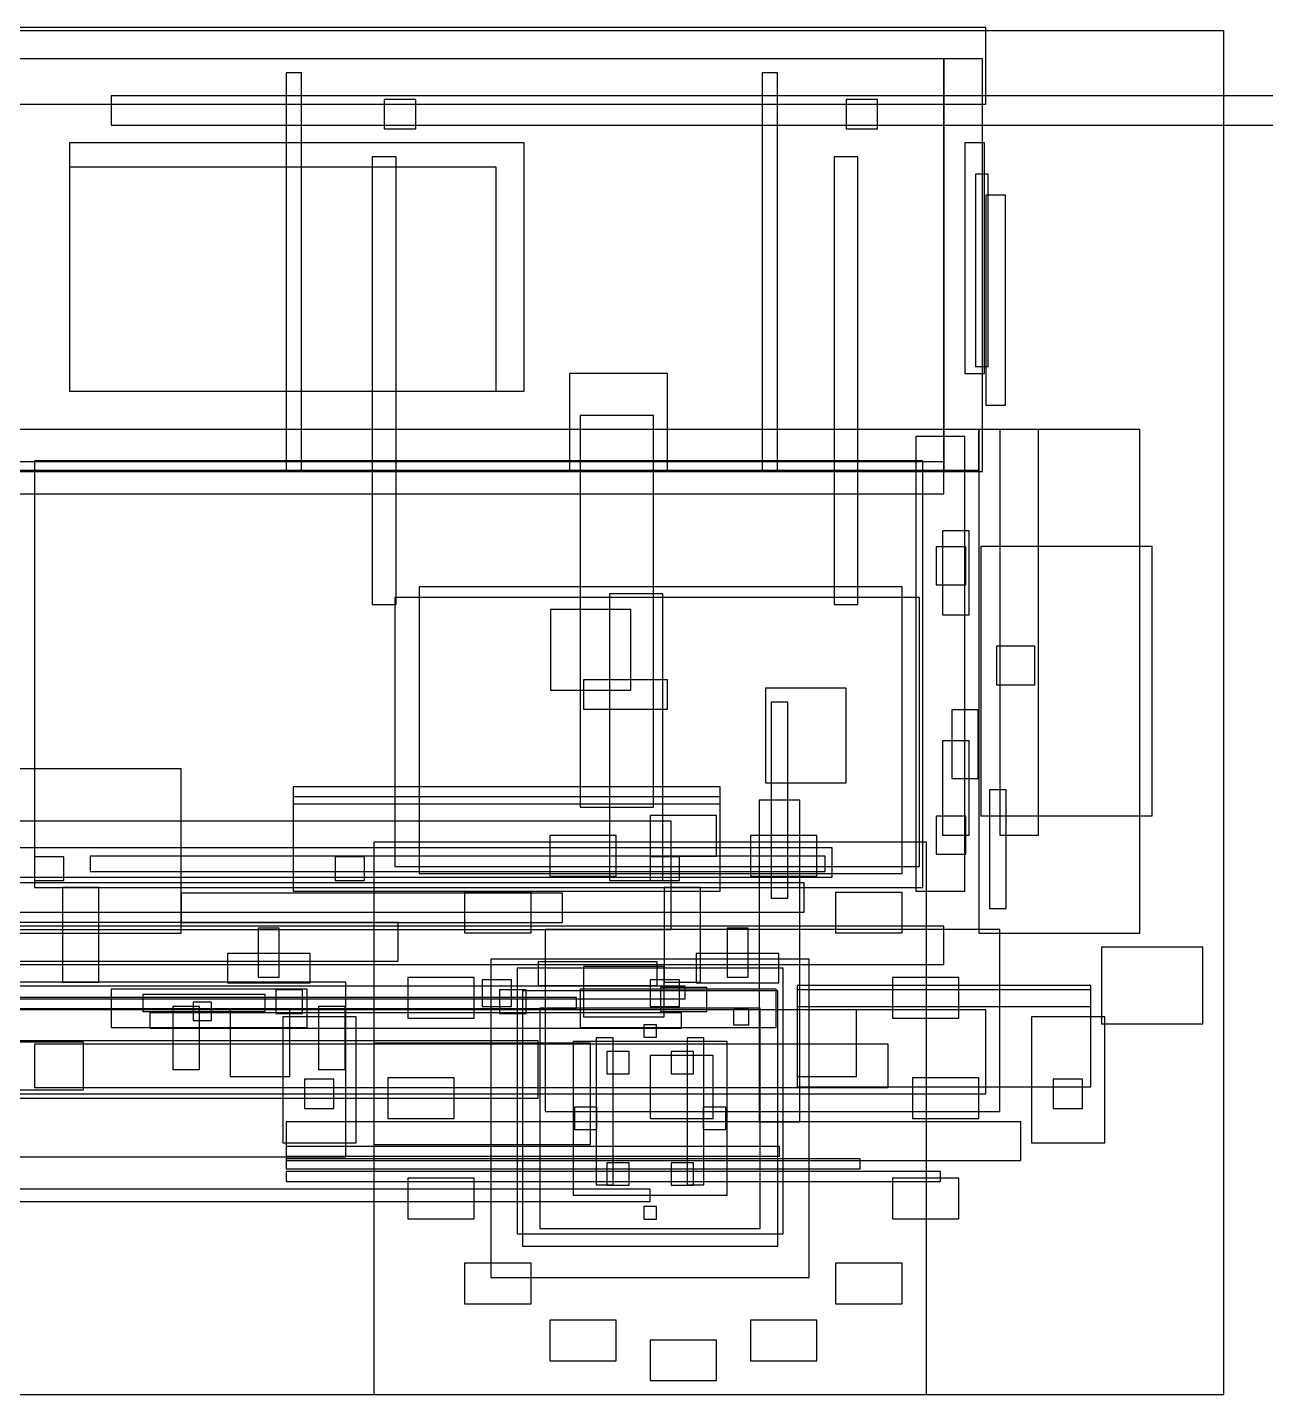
# Model space of a CAD drawing. Header units: millimetres. Extents: x 0 to 5970, y -974 to 4455.
# Drawn here: x 2130 to 3900, y 2500 to 4455 of the extents above; entities that cross this region are included whole.
import ezdxf

# ---------------------------------------------------------------- set-up
doc = ezdxf.new("R2010")
doc.units = ezdxf.units.MM

msp = doc.modelspace()

# ---------------------------------------------------------------- linework, layer by layer
at = {"layer": 'BODY'}
for p, q in [((3490, 3880), (1960, 3880)), ((3490, 3880), (1960, 3880)), ((3490, 3822), (3490, 3880)), ((3490, 3822), (3490, 3880)), ((3720, 3880), (3490, 3880)), ((3490, 3880), (3490, 3160)), ((3575, 3880), (3520, 3880)), ((3520, 3880), (3520, 3300)), ((3575, 3300), (3575, 3880)), ((3720, 3160), (3720, 3880)), ((3470, 3870), (3400, 3870)), ((3400, 3870), (3400, 3220)), ((3470, 3220), (3470, 3870)), ((3410, 3835), (2140, 3835)), ((2140, 3835), (2140, 3225)), ((3410, 3835), (2140, 3835)), ((2140, 3835), (2140, 3225)), ((3410, 3225), (3410, 3835)), ((3410, 3225), (3410, 3835)), ((1960, 3822), (3490, 3822)), ((1960, 3822), (3490, 3822)), ((3476, 3735), (3438, 3735)), ((3438, 3735), (3438, 3615)), ((3476, 3615), (3476, 3735)), ((3471, 3712), (3429, 3712)), ((3429, 3712), (3429, 3658)), ((3471, 3712), (3429, 3712)), ((3429, 3712), (3429, 3658)), ((3471, 3658), (3471, 3712)), ((3471, 3658), (3471, 3712)), ((3737.5, 3712.5), (3492.5, 3712.5)), ((3492.5, 3712.5), (3492.5, 3327.5)), ((3737.5, 3327.5), (3737.5, 3712.5)), ((3429, 3658), (3471, 3658)), ((3429, 3658), (3471, 3658)), ((3405, 3640), (2655, 3640)), ((2655, 3640), (2655, 3255)), ((3405, 3640), (2655, 3640)), ((2655, 3640), (2655, 3255)), ((3380, 3655), (2690, 3655)), ((2690, 3655), (2690, 3245)), ((3380, 3655), (2690, 3655)), ((2690, 3655), (2690, 3245)), ((3380, 3245), (3380, 3655)), ((3380, 3245), (3380, 3655)), ((3405, 3255), (3405, 3640)), ((3405, 3255), (3405, 3640)), ((2992.5, 3622.5), (2877.5, 3622.5)), ((2877.5, 3622.5), (2877.5, 3507.5)), ((2992.5, 3622.5), (2877.5, 3622.5)), ((2877.5, 3622.5), (2877.5, 3507.5)), ((2992.5, 3507.5), (2992.5, 3622.5)), ((2992.5, 3507.5), (2992.5, 3622.5)), ((3438, 3615), (3476, 3615)), ((3570, 3570), (3515, 3570)), ((3515, 3570), (3515, 3515)), ((3570, 3515), (3570, 3570)), ((3045, 3522), (2925, 3522)), ((2925, 3522), (2925, 3480)), ((3045, 3522), (2925, 3522)), ((2925, 3522), (2925, 3480)), ((3045, 3480), (3045, 3522)), ((3045, 3480), (3045, 3522)), ((2877.5, 3507.5), (2992.5, 3507.5)), ((2877.5, 3507.5), (2992.5, 3507.5)), ((3515, 3515), (3570, 3515)), ((2925, 3480), (3045, 3480)), ((2925, 3480), (3045, 3480)), ((3489, 3479), (3451, 3479)), ((3451, 3479), (3451, 3381)), ((3489, 3479), (3451, 3479)), ((3451, 3479), (3451, 3381)), ((3489, 3381), (3489, 3479)), ((3489, 3381), (3489, 3479)), ((3476, 3435), (3438, 3435)), ((3438, 3435), (3438, 3300)), ((3476, 3300), (3476, 3435)), ((2350, 3395), (1250, 3395)), ((2350, 3160), (2350, 3395)), ((3451, 3381), (3489, 3381)), ((3451, 3381), (3489, 3381)), ((3529, 3365), (3505, 3365)), ((3505, 3365), (3505, 3195)), ((3529, 3195), (3529, 3365)), ((3471, 3327), (3429, 3327)), ((3429, 3327), (3429, 3273)), ((3471, 3327), (3429, 3327)), ((3429, 3327), (3429, 3273)), ((3471, 3273), (3471, 3327)), ((3471, 3273), (3471, 3327)), ((3492.5, 3327.5), (3737.5, 3327.5)), ((3050, 3320), (1000, 3320)), ((3050, 3320), (1000, 3320)), ((3050, 3165), (3050, 3320)), ((3050, 3165), (3050, 3320)), ((3438, 3300), (3476, 3300)), ((3520, 3300), (3575, 3300)), ((3280, 3282), (2050, 3282)), ((3280, 3282), (2050, 3282)), ((3280, 3282), (2050, 3282)), ((3280, 3282), (2050, 3282)), ((3280, 3282), (2050, 3282)), ((2182, 3269), (2140, 3269)), ((2140, 3269), (2140, 3235)), ((2182, 3235), (2182, 3269)), ((2612, 3269), (2570, 3269)), ((2570, 3269), (2570, 3235)), ((2612, 3235), (2612, 3269)), ((3062, 3269), (3020, 3269)), ((3020, 3269), (3020, 3235)), ((3062, 3235), (3062, 3269)), ((3280, 3240), (3280, 3282)), ((3280, 3240), (3280, 3282)), ((3280, 3240), (3280, 3282)), ((3280, 3240), (3280, 3282)), ((3280, 3240), (3280, 3282)), ((3429, 3273), (3471, 3273)), ((3429, 3273), (3471, 3273)), ((2655, 3255), (3405, 3255)), ((2655, 3255), (3405, 3255)), ((2050, 3240), (3280, 3240)), ((2050, 3240), (3280, 3240)), ((2050, 3240), (3280, 3240)), ((2050, 3240), (3280, 3240)), ((2050, 3240), (3280, 3240)), ((3240, 3232), (2060, 3232)), ((2140, 3235), (2182, 3235)), ((2570, 3235), (2612, 3235)), ((2690, 3245), (3380, 3245)), ((2690, 3245), (3380, 3245)), ((3020, 3235), (3062, 3235)), ((3240, 3190), (3240, 3232)), ((2140, 3225), (3410, 3225)), ((2140, 3225), (3410, 3225)), ((3400, 3220), (3470, 3220)), ((2060, 3190), (3240, 3190)), ((3505, 3195), (3529, 3195)), ((3440, 3170), (890, 3170)), ((2660, 3175), (1540, 3175)), ((2660, 3175), (1540, 3175)), ((2660, 3120), (2660, 3175)), ((2660, 3120), (2660, 3175)), ((3440, 3115), (3440, 3170)), ((1000, 3165), (3050, 3165)), ((1000, 3165), (3050, 3165)), ((1250, 3160), (2350, 3160)), ((3490, 3160), (3720, 3160)), ((890, 3115), (3440, 3115)), ((1540, 3120), (2660, 3120)), ((1540, 3120), (2660, 3120))]:
    msp.add_line(p, q, dxfattribs=at)
at = {"layer": 'BRAKE_SYSTEM'}
for p, q in [((3030, 3119), (2860, 3119)), ((2860, 3119), (2860, 3085)), ((3030, 3119), (2860, 3119)), ((2860, 3119), (2860, 3085)), ((3030, 3085), (3030, 3119)), ((3030, 3085), (3030, 3119)), ((3070, 3084), (1570, 3084)), ((2470, 3072), (2295, 3072)), ((2295, 3072), (2295, 3048)), ((2470, 3048), (2470, 3072)), ((2523, 3079), (2485, 3079)), ((2485, 3079), (2485, 3045)), ((2523, 3079), (2485, 3079)), ((2485, 3079), (2485, 3045)), ((2523, 3045), (2523, 3079)), ((2523, 3045), (2523, 3079)), ((2843, 3079), (2805, 3079)), ((2805, 3079), (2805, 3045)), ((2843, 3079), (2805, 3079)), ((2805, 3079), (2805, 3045)), ((2843, 3045), (2843, 3079)), ((2843, 3045), (2843, 3079)), ((2860, 3085), (3030, 3085)), ((2860, 3085), (3030, 3085)), ((3101, 3082), (3035, 3082)), ((3035, 3082), (3035, 3048)), ((3101, 3082), (3035, 3082)), ((3035, 3082), (3035, 3048)), ((3070, 3066), (3070, 3084)), ((3101, 3048), (3101, 3082)), ((3101, 3048), (3101, 3082)), ((1570, 3066), (3070, 3066)), ((2393, 3061), (2367, 3061)), ((2367, 3061), (2367, 3035)), ((2393, 3035), (2393, 3061)), ((2295, 3048), (2470, 3048)), ((3065, 3046), (2305, 3046)), ((2305, 3046), (2305, 3024)), ((3065, 3046), (2305, 3046)), ((2305, 3046), (2305, 3024)), ((2367, 3035), (2393, 3035)), ((2485, 3045), (2523, 3045)), ((2485, 3045), (2523, 3045)), ((2805, 3045), (2843, 3045)), ((2805, 3045), (2843, 3045)), ((3035, 3048), (3101, 3048)), ((3035, 3048), (3101, 3048)), ((3065, 3024), (3065, 3046)), ((3065, 3024), (3065, 3046)), ((2305, 3024), (3065, 3024)), ((2305, 3024), (3065, 3024)), ((3029, 3029), (3011, 3029)), ((3011, 3029), (3011, 3011)), ((3011, 3011), (3029, 3011)), ((3029, 3011), (3029, 3029))]:
    msp.add_line(p, q, dxfattribs=at)
at = {"layer": 'CHASSIS'}
for p, q in [((2490, 3167), (2460, 3167)), ((2460, 3167), (2460, 3097)), ((2490, 3167), (2460, 3167)), ((2460, 3167), (2460, 3097)), ((2490, 3097), (2490, 3167)), ((2490, 3097), (2490, 3167)), ((3160, 3167), (3130, 3167)), ((3130, 3167), (3130, 3097)), ((3160, 3167), (3130, 3167)), ((3130, 3167), (3130, 3097)), ((3160, 3097), (3160, 3167)), ((3160, 3097), (3160, 3167)), ((2534, 3131), (2416, 3131)), ((2416, 3131), (2416, 3089)), ((2534, 3131), (2416, 3131)), ((2416, 3131), (2416, 3089)), ((2534, 3089), (2534, 3131)), ((2534, 3089), (2534, 3131)), ((3204, 3131), (3086, 3131)), ((3086, 3131), (3086, 3089)), ((3204, 3131), (3086, 3131)), ((3086, 3131), (3086, 3089)), ((3204, 3089), (3204, 3131)), ((3204, 3089), (3204, 3131)), ((3810, 3140), (3665, 3140)), ((3665, 3140), (3665, 3030)), ((3810, 3030), (3810, 3140)), ((2416, 3089), (2534, 3089)), ((2416, 3089), (2534, 3089)), ((2460, 3097), (2490, 3097)), ((2460, 3097), (2490, 3097)), ((3086, 3089), (3204, 3089)), ((3086, 3089), (3204, 3089)), ((3130, 3097), (3160, 3097)), ((3130, 3097), (3160, 3097)), ((2530, 3080), (2250, 3080)), ((2250, 3080), (2250, 3025)), ((2530, 3080), (2250, 3080)), ((2250, 3080), (2250, 3025)), ((2530, 3025), (2530, 3080)), ((2530, 3025), (2530, 3080)), ((3200, 3080), (2920, 3080)), ((2920, 3080), (2920, 3025)), ((3200, 3080), (2920, 3080)), ((2920, 3080), (2920, 3025)), ((3200, 3025), (3200, 3080)), ((3200, 3025), (3200, 3080)), ((3650, 3085), (3230, 3085)), ((3230, 3085), (3230, 2940)), ((3650, 3085), (3230, 3085)), ((3230, 3085), (3230, 2940)), ((3650, 3079), (3230, 3079)), ((3230, 3079), (3230, 3055)), ((3650, 3079), (3230, 3079)), ((3230, 3079), (3230, 3055)), ((3650, 2940), (3650, 3085)), ((3650, 2940), (3650, 3085)), ((3650, 3055), (3650, 3079)), ((3650, 3055), (3650, 3079)), ((3500, 3050), (360, 3050)), ((3500, 3050), (360, 3050)), ((2376, 3055), (2338, 3055)), ((2338, 3055), (2338, 2965)), ((2376, 3055), (2338, 3055)), ((2338, 3055), (2338, 2965)), ((2376, 2965), (2376, 3055)), ((2376, 2965), (2376, 3055)), ((2505, 3050), (2420, 3050)), ((2420, 3050), (2420, 2955)), ((2505, 2955), (2505, 3050)), ((2584, 3055), (2546, 3055)), ((2546, 3055), (2546, 2965)), ((2584, 3055), (2546, 3055)), ((2546, 3055), (2546, 2965)), ((2584, 2965), (2584, 3055)), ((2584, 2965), (2584, 3055)), ((3230, 3055), (3650, 3055)), ((3230, 3055), (3650, 3055)), ((3315, 3050), (3230, 3050)), ((3230, 3050), (3230, 2955)), ((3315, 2955), (3315, 3050)), ((3500, 2930), (3500, 3050)), ((3500, 2930), (3500, 3050)), ((2600, 3040), (2495, 3040)), ((2495, 3040), (2495, 2860)), ((2600, 3040), (2495, 3040)), ((2495, 3040), (2495, 2860)), ((2600, 3040), (2495, 3040)), ((2495, 3040), (2495, 2860)), ((2600, 3040), (2495, 3040)), ((2495, 3040), (2495, 2860)), ((2600, 2860), (2600, 3040)), ((2600, 2860), (2600, 3040)), ((2600, 2860), (2600, 3040)), ((2600, 2860), (2600, 3040)), ((3670, 3040), (3565, 3040)), ((3565, 3040), (3565, 2860)), ((3670, 3040), (3565, 3040)), ((3565, 3040), (3565, 2860)), ((3670, 3040), (3565, 3040)), ((3565, 3040), (3565, 2860)), ((3670, 3040), (3565, 3040)), ((3565, 3040), (3565, 2860)), ((3670, 2860), (3670, 3040)), ((3670, 2860), (3670, 3040)), ((3670, 2860), (3670, 3040)), ((3670, 2860), (3670, 3040)), ((2250, 3025), (2530, 3025)), ((2250, 3025), (2530, 3025)), ((2920, 3025), (3200, 3025)), ((2920, 3025), (3200, 3025)), ((3665, 3030), (3810, 3030)), ((2338, 2965), (2376, 2965)), ((2338, 2965), (2376, 2965)), ((2420, 2955), (2505, 2955)), ((2546, 2965), (2584, 2965)), ((2546, 2965), (2584, 2965)), ((3230, 2955), (3315, 2955)), ((2568, 2951), (2526, 2951)), ((2526, 2951), (2526, 2909)), ((2568, 2951), (2526, 2951)), ((2526, 2951), (2526, 2909)), ((2568, 2909), (2568, 2951)), ((2568, 2909), (2568, 2951)), ((3230, 2940), (3650, 2940)), ((3230, 2940), (3650, 2940)), ((3638, 2951), (3596, 2951)), ((3596, 2951), (3596, 2909)), ((3638, 2951), (3596, 2951)), ((3596, 2951), (3596, 2909)), ((3638, 2909), (3638, 2951)), ((3638, 2909), (3638, 2951)), ((360, 2930), (3500, 2930)), ((360, 2930), (3500, 2930)), ((2526, 2909), (2568, 2909)), ((2526, 2909), (2568, 2909)), ((3596, 2909), (3638, 2909)), ((3596, 2909), (3638, 2909)), ((2495, 2860), (2600, 2860)), ((2495, 2860), (2600, 2860)), ((2495, 2860), (2600, 2860)), ((2495, 2860), (2600, 2860)), ((3565, 2860), (3670, 2860)), ((3565, 2860), (3670, 2860)), ((3565, 2860), (3670, 2860)), ((3565, 2860), (3670, 2860))]:
    msp.add_line(p, q, dxfattribs=at)
at = {"layer": 'DATUM'}
for p, q in [((3020, 2794), (735, 2794)), ((3020, 2794), (735, 2794)), ((3020, 2776), (3020, 2794)), ((3020, 2776), (3020, 2794)), ((735, 2776), (3020, 2776)), ((735, 2776), (3020, 2776)), ((3029, 2769), (3011, 2769)), ((3011, 2769), (3011, 2751)), ((3029, 2751), (3029, 2769)), ((3011, 2751), (3029, 2751))]:
    msp.add_line(p, q, dxfattribs=at)
at = {"layer": 'EXHAUST'}
for p, q in [((2232, 3225), (2180, 3225)), ((2180, 3225), (2180, 3090)), ((2232, 3090), (2232, 3225)), ((3092, 3225), (3040, 3225)), ((3040, 3225), (3040, 3090)), ((3092, 3090), (3092, 3225)), ((2585, 3090), (1935, 3090)), ((2180, 3090), (2232, 3090)), ((2585, 2840), (2585, 3090)), ((3040, 3090), (3092, 3090)), ((2210, 3004), (1190, 3004)), ((3360, 3001), (2140, 3001)), ((2140, 3001), (2140, 2939)), ((2210, 2936), (2210, 3004)), ((3360, 2939), (3360, 3001)), ((1190, 2936), (2210, 2936)), ((2140, 2939), (3360, 2939)), ((1935, 2840), (2585, 2840))]:
    msp.add_line(p, q, dxfattribs=at)
at = {"layer": 'FUEL_SYSTEM'}
for p, q in [((3038, 3645), (2962, 3645)), ((2962, 3645), (2962, 3235)), ((3038, 3235), (3038, 3645)), ((2962, 3235), (3038, 3235)), ((3520, 3165), (2870, 3165)), ((2870, 3165), (2870, 2905)), ((3520, 2905), (3520, 3165)), ((2822, 3093), (2780, 3093)), ((2780, 3093), (2780, 3055)), ((2822, 3055), (2822, 3093)), ((3062, 3093), (3020, 3093)), ((3020, 3093), (3020, 3055)), ((3062, 3055), (3062, 3093)), ((2915, 3068), (845, 3068)), ((845, 3052), (2915, 3052)), ((2780, 3055), (2822, 3055)), ((2915, 3052), (2915, 3068)), ((3020, 3055), (3062, 3055)), ((2870, 2905), (3520, 2905))]:
    msp.add_line(p, q, dxfattribs=at)
at = {"layer": 'HARD_TOP'}
for p, q in [((3500, 4455), (1210, 4455)), ((3500, 4345), (3500, 4455)), ((3440, 4410), (1240, 4410)), ((3440, 4410), (1240, 4410)), ((3440, 3820), (3440, 4410)), ((3440, 3820), (3440, 4410)), ((3495, 4410), (3440, 4410)), ((3440, 4410), (3440, 3820)), ((3495, 3820), (3495, 4410)), ((2522, 4390), (2500, 4390)), ((2500, 4390), (2500, 3820)), ((2522, 4390), (2500, 4390)), ((2500, 4390), (2500, 3820)), ((2522, 3820), (2522, 4390)), ((2522, 3820), (2522, 4390)), ((3202, 4390), (3180, 4390)), ((3180, 4390), (3180, 3820)), ((3202, 4390), (3180, 4390)), ((3180, 4390), (3180, 3820)), ((3202, 3820), (3202, 4390)), ((3202, 3820), (3202, 4390)), ((1210, 4345), (3500, 4345)), ((4450, 4357), (2250, 4357)), ((2250, 4357), (2250, 4315)), ((4450, 4357), (2250, 4357)), ((2250, 4357), (2250, 4315)), ((2685, 4352), (2640, 4352)), ((2640, 4352), (2640, 4310)), ((2685, 4310), (2685, 4352)), ((3345, 4352), (3300, 4352)), ((3300, 4352), (3300, 4310)), ((3345, 4310), (3345, 4352)), ((2250, 4315), (4450, 4315)), ((2250, 4315), (4450, 4315)), ((2640, 4310), (2685, 4310)), ((3300, 4310), (3345, 4310)), ((2840, 4290), (2190, 4290)), ((2190, 4290), (2190, 3935)), ((2840, 4290), (2190, 4290)), ((2190, 4290), (2190, 3935)), ((2840, 3935), (2840, 4290)), ((2840, 3935), (2840, 4290)), ((3498, 4290), (3470, 4290)), ((3470, 4290), (3470, 3960)), ((3498, 3960), (3498, 4290)), ((2657, 4270), (2623, 4270)), ((2623, 4270), (2623, 3630)), ((2657, 4270), (2623, 4270)), ((2623, 4270), (2623, 3630)), ((2657, 3630), (2657, 4270)), ((2657, 3630), (2657, 4270)), ((3317, 4270), (3283, 4270)), ((3283, 4270), (3283, 3630)), ((3317, 4270), (3283, 4270)), ((3283, 4270), (3283, 3630)), ((3317, 3630), (3317, 4270)), ((3317, 3630), (3317, 4270)), ((2800, 4255), (2190, 4255)), ((2190, 4255), (2190, 3935)), ((2800, 4255), (2190, 4255)), ((2190, 4255), (2190, 3935)), ((2800, 3935), (2800, 4255)), ((2800, 3935), (2800, 4255)), ((3503, 4245), (3485, 4245)), ((3485, 4245), (3485, 3970)), ((3503, 3970), (3503, 4245)), ((3528, 4215), (3500, 4215)), ((3500, 4215), (3500, 3915)), ((3528, 4215), (3500, 4215)), ((3500, 4215), (3500, 3915)), ((3528, 4215), (3500, 4215)), ((3500, 4215), (3500, 3915)), ((3528, 4215), (3500, 4215)), ((3500, 4215), (3500, 3915)), ((3528, 3915), (3528, 4215)), ((3528, 3915), (3528, 4215)), ((3528, 3915), (3528, 4215)), ((3528, 3915), (3528, 4215)), ((3485, 3970), (3503, 3970)), ((3470, 3960), (3498, 3960)), ((2190, 3935), (2800, 3935)), ((2190, 3935), (2800, 3935)), ((2190, 3935), (2840, 3935)), ((2190, 3935), (2840, 3935)), ((3500, 3915), (3528, 3915)), ((3500, 3915), (3528, 3915)), ((3500, 3915), (3528, 3915)), ((3500, 3915), (3528, 3915)), ((3440, 3834), (1240, 3834)), ((3440, 3834), (1240, 3834)), ((3440, 3788), (3440, 3834)), ((3440, 3788), (3440, 3834)), ((1240, 3820), (3440, 3820)), ((1240, 3820), (3440, 3820)), ((2500, 3820), (2522, 3820)), ((2500, 3820), (2522, 3820)), ((3180, 3820), (3202, 3820)), ((3180, 3820), (3202, 3820)), ((3440, 3820), (3495, 3820)), ((1240, 3788), (3440, 3788)), ((1240, 3788), (3440, 3788)), ((2623, 3630), (2657, 3630)), ((2623, 3630), (2657, 3630)), ((3283, 3630), (3317, 3630)), ((3283, 3630), (3317, 3630))]:
    msp.add_line(p, q, dxfattribs=at)
at = {"layer": 'INTERIOR'}
for p, q in [((3045, 3960), (2905, 3960)), ((2905, 3960), (2905, 3820)), ((3045, 3960), (2905, 3960)), ((2905, 3960), (2905, 3820)), ((3045, 3820), (3045, 3960)), ((3045, 3820), (3045, 3960)), ((3025, 3900), (2920, 3900)), ((2920, 3900), (2920, 3340)), ((3025, 3340), (3025, 3900)), ((2905, 3820), (3045, 3820)), ((2905, 3820), (3045, 3820)), ((3120, 3369), (2510, 3369)), ((2510, 3369), (2510, 3345)), ((3120, 3345), (3120, 3369)), ((3120, 3355), (2510, 3355)), ((2510, 3355), (2510, 3220)), ((2510, 3345), (3120, 3345)), ((3120, 3220), (3120, 3355)), ((2920, 3340), (3025, 3340)), ((3270, 3270), (2220, 3270)), ((2220, 3270), (2220, 3248)), ((3270, 3248), (3270, 3270)), ((2220, 3248), (3270, 3248)), ((2895, 3217), (2350, 3217)), ((2350, 3217), (2350, 3175)), ((2895, 3217), (2350, 3217)), ((2350, 3217), (2350, 3175)), ((2895, 3217), (2350, 3217)), ((2350, 3217), (2350, 3175)), ((2895, 3217), (2350, 3217)), ((2350, 3217), (2350, 3175)), ((2510, 3220), (3120, 3220)), ((2895, 3175), (2895, 3217)), ((2895, 3175), (2895, 3217)), ((2895, 3175), (2895, 3217)), ((2895, 3175), (2895, 3217)), ((2350, 3175), (2895, 3175)), ((2350, 3175), (2895, 3175)), ((2350, 3175), (2895, 3175)), ((2350, 3175), (2895, 3175))]:
    msp.add_line(p, q, dxfattribs=at)
at = {"layer": 'OVERALL'}
for p, q in [((3840, 4450), (0, 4450)), ((3840, 2500), (3840, 4450)), ((0, 2500), (3840, 2500))]:
    msp.add_line(p, q, dxfattribs=at)
at = {"layer": 'RUNNING_GEAR'}
for p, q in [((3300, 3510), (3185, 3510)), ((3185, 3510), (3185, 3375)), ((3300, 3510), (3185, 3510)), ((3185, 3510), (3185, 3375)), ((3300, 3375), (3300, 3510)), ((3300, 3375), (3300, 3510)), ((3217, 3490), (3193, 3490)), ((3193, 3490), (3193, 3210)), ((3217, 3490), (3193, 3490)), ((3193, 3490), (3193, 3210)), ((3217, 3210), (3217, 3490)), ((3217, 3210), (3217, 3490)), ((3185, 3375), (3300, 3375)), ((3185, 3375), (3300, 3375)), ((3234, 3350), (3176, 3350)), ((3176, 3350), (3176, 2890)), ((3234, 3350), (3176, 3350)), ((3176, 3350), (3176, 2890)), ((3234, 2890), (3234, 3350)), ((3234, 2890), (3234, 3350)), ((3115, 3328), (3020, 3328)), ((3020, 3328), (3020, 3270)), ((3115, 3328), (3020, 3328)), ((3020, 3328), (3020, 3270)), ((3115, 3270), (3115, 3328)), ((3115, 3270), (3115, 3328)), ((3415, 3290), (2625, 3290)), ((2625, 3290), (2625, 2500)), ((3415, 3290), (2625, 3290)), ((2625, 3290), (2625, 2500)), ((2971.494, 3299.455), (2876.494, 3299.455)), ((2876.494, 3299.455), (2876.494, 3241.455)), ((2971.494, 3299.455), (2876.494, 3299.455)), ((2876.494, 3299.455), (2876.494, 3241.455)), ((2971.494, 3241.455), (2971.494, 3299.455)), ((2971.494, 3241.455), (2971.494, 3299.455)), ((3258.506, 3299.455), (3163.506, 3299.455)), ((3163.506, 3299.455), (3163.506, 3241.455)), ((3258.506, 3299.455), (3163.506, 3299.455)), ((3163.506, 3299.455), (3163.506, 3241.455)), ((3258.506, 3241.455), (3258.506, 3299.455)), ((3258.506, 3241.455), (3258.506, 3299.455)), ((3415, 2500), (3415, 3290)), ((3415, 2500), (3415, 3290)), ((3020, 3270), (3115, 3270)), ((3020, 3270), (3115, 3270)), ((2876.494, 3241.455), (2971.494, 3241.455)), ((2876.494, 3241.455), (2971.494, 3241.455)), ((3163.506, 3241.455), (3258.506, 3241.455)), ((3163.506, 3241.455), (3258.506, 3241.455)), ((2849.835, 3218.165), (2754.835, 3218.165)), ((2754.835, 3218.165), (2754.835, 3160.165)), ((2849.835, 3218.165), (2754.835, 3218.165)), ((2754.835, 3218.165), (2754.835, 3160.165)), ((2849.835, 3160.165), (2849.835, 3218.165)), ((2849.835, 3160.165), (2849.835, 3218.165)), ((3193, 3210), (3217, 3210)), ((3193, 3210), (3217, 3210)), ((3380.165, 3218.165), (3285.165, 3218.165)), ((3285.165, 3218.165), (3285.165, 3160.165)), ((3380.165, 3218.165), (3285.165, 3218.165)), ((3285.165, 3218.165), (3285.165, 3160.165)), ((3380.165, 3160.165), (3380.165, 3218.165)), ((3380.165, 3160.165), (3380.165, 3218.165)), ((2754.835, 3160.165), (2849.835, 3160.165)), ((2754.835, 3160.165), (2849.835, 3160.165)), ((3285.165, 3160.165), (3380.165, 3160.165)), ((3285.165, 3160.165), (3380.165, 3160.165)), ((3247.5, 3122.5), (2792.5, 3122.5)), ((2792.5, 3122.5), (2792.5, 2667.5)), ((3247.5, 3122.5), (2792.5, 3122.5)), ((2792.5, 3122.5), (2792.5, 2667.5)), ((3210, 3110), (2830, 3110)), ((2830, 3110), (2830, 2730)), ((3040, 3112), (2925, 3112)), ((2925, 3112), (2925, 3040)), ((3040, 3112), (2925, 3112)), ((2925, 3112), (2925, 3040)), ((3040, 3040), (3040, 3112)), ((3040, 3040), (3040, 3112)), ((3210, 2730), (3210, 3110)), ((3247.5, 2667.5), (3247.5, 3122.5)), ((3247.5, 2667.5), (3247.5, 3122.5)), ((2768.545, 3096.506), (2673.545, 3096.506)), ((2673.545, 3096.506), (2673.545, 3038.506)), ((2768.545, 3096.506), (2673.545, 3096.506)), ((2673.545, 3096.506), (2673.545, 3038.506)), ((2768.545, 3038.506), (2768.545, 3096.506)), ((2768.545, 3038.506), (2768.545, 3096.506)), ((3461.455, 3096.506), (3366.455, 3096.506)), ((3366.455, 3096.506), (3366.455, 3038.506)), ((3461.455, 3096.506), (3366.455, 3096.506)), ((3366.455, 3096.506), (3366.455, 3038.506)), ((3461.455, 3038.506), (3461.455, 3096.506)), ((3461.455, 3038.506), (3461.455, 3096.506)), ((3202.5, 3077.5), (2837.5, 3077.5)), ((2837.5, 3077.5), (2837.5, 2712.5)), ((3202.5, 3077.5), (2837.5, 3077.5)), ((2837.5, 3077.5), (2837.5, 2712.5)), ((3202.5, 2712.5), (3202.5, 3077.5)), ((3202.5, 2712.5), (3202.5, 3077.5)), ((3177.5, 3052.5), (2862.5, 3052.5)), ((2862.5, 3052.5), (2862.5, 2737.5)), ((3177.5, 3052.5), (2862.5, 3052.5)), ((2862.5, 3052.5), (2862.5, 2737.5)), ((3161, 3051), (3139, 3051)), ((3139, 3051), (3139, 3029)), ((3161, 3051), (3139, 3051)), ((3139, 3051), (3139, 3029)), ((3161, 3029), (3161, 3051)), ((3161, 3029), (3161, 3051)), ((3177.5, 2737.5), (3177.5, 3052.5)), ((3177.5, 2737.5), (3177.5, 3052.5)), ((2673.545, 3038.506), (2768.545, 3038.506)), ((2673.545, 3038.506), (2768.545, 3038.506)), ((2925, 3040), (3040, 3040)), ((2925, 3040), (3040, 3040)), ((3366.455, 3038.506), (3461.455, 3038.506)), ((3366.455, 3038.506), (3461.455, 3038.506)), ((3139, 3029), (3161, 3029)), ((3139, 3029), (3161, 3029)), ((2860, 3006), (1500, 3006)), ((2935, 3002.5), (2625, 3002.5)), ((2625, 3002.5), (2625, 2857.5)), ((2860, 2924), (2860, 3006)), ((3130, 3005), (2910, 3005)), ((2910, 3005), (2910, 2785)), ((3130, 3005), (2910, 3005)), ((2910, 3005), (2910, 2785)), ((2935, 2857.5), (2935, 3002.5)), ((2967, 3010), (2943, 3010)), ((2943, 3010), (2943, 2800)), ((2967, 3010), (2943, 3010)), ((2943, 3010), (2943, 2800)), ((2967, 2800), (2967, 3010)), ((2967, 2800), (2967, 3010)), ((3097, 3010), (3073, 3010)), ((3073, 3010), (3073, 2800)), ((3097, 3010), (3073, 3010)), ((3073, 3010), (3073, 2800)), ((3097, 2800), (3097, 3010)), ((3097, 2800), (3097, 3010)), ((3130, 2785), (3130, 3005)), ((3130, 2785), (3130, 3005)), ((2990, 2990.674), (2958, 2990.674)), ((2958, 2990.674), (2958, 2958.674)), ((2990, 2990.674), (2958, 2990.674)), ((2958, 2990.674), (2958, 2958.674)), ((2990, 2958.674), (2990, 2990.674)), ((2990, 2958.674), (2990, 2990.674)), ((3110, 2985), (3020, 2985)), ((3020, 2985), (3020, 2895)), ((3082, 2990.674), (3050, 2990.674)), ((3050, 2990.674), (3050, 2958.674)), ((3082, 2990.674), (3050, 2990.674)), ((3050, 2990.674), (3050, 2958.674)), ((3082, 2958.674), (3082, 2990.674)), ((3082, 2958.674), (3082, 2990.674)), ((3110, 2895), (3110, 2985)), ((2740, 2953), (2645, 2953)), ((2645, 2953), (2645, 2895)), ((2740, 2953), (2645, 2953)), ((2645, 2953), (2645, 2895)), ((2740, 2895), (2740, 2953)), ((2740, 2895), (2740, 2953)), ((2958, 2958.674), (2990, 2958.674)), ((2958, 2958.674), (2990, 2958.674)), ((3050, 2958.674), (3082, 2958.674)), ((3050, 2958.674), (3082, 2958.674)), ((3490, 2953), (3395, 2953)), ((3395, 2953), (3395, 2895)), ((3490, 2953), (3395, 2953)), ((3395, 2953), (3395, 2895)), ((3490, 2895), (3490, 2953)), ((3490, 2895), (3490, 2953)), ((1500, 2924), (2860, 2924)), ((2645, 2895), (2740, 2895)), ((2645, 2895), (2740, 2895)), ((2944, 2911), (2912, 2911)), ((2912, 2911), (2912, 2879)), ((2944, 2911), (2912, 2911)), ((2912, 2911), (2912, 2879)), ((2944, 2879), (2944, 2911)), ((2944, 2879), (2944, 2911)), ((3020, 2895), (3110, 2895)), ((3128, 2911), (3096, 2911)), ((3096, 2911), (3096, 2879)), ((3128, 2911), (3096, 2911)), ((3096, 2911), (3096, 2879)), ((3128, 2879), (3128, 2911)), ((3128, 2879), (3128, 2911)), ((3395, 2895), (3490, 2895)), ((3395, 2895), (3490, 2895)), ((3550, 2890), (2500, 2890)), ((2500, 2890), (2500, 2835)), ((3550, 2890), (2500, 2890)), ((2500, 2890), (2500, 2835)), ((2912, 2879), (2944, 2879)), ((2912, 2879), (2944, 2879)), ((3096, 2879), (3128, 2879)), ((3096, 2879), (3128, 2879)), ((3176, 2890), (3234, 2890)), ((3176, 2890), (3234, 2890)), ((3550, 2835), (3550, 2890)), ((3550, 2835), (3550, 2890)), ((3205, 2855), (2500, 2855)), ((2500, 2855), (2500, 2841)), ((3205, 2855), (2500, 2855)), ((2500, 2855), (2500, 2841)), ((2625, 2857.5), (2935, 2857.5)), ((3205, 2841), (3205, 2855)), ((3205, 2841), (3205, 2855)), ((2500, 2841), (3205, 2841)), ((2500, 2841), (3205, 2841)), ((3320, 2837), (2500, 2837)), ((2500, 2837), (2500, 2823)), ((3320, 2837), (2500, 2837)), ((2500, 2837), (2500, 2823)), ((2500, 2835), (3550, 2835)), ((2500, 2835), (3550, 2835)), ((3320, 2823), (3320, 2837)), ((3320, 2823), (3320, 2837)), ((2500, 2823), (3320, 2823)), ((2500, 2823), (3320, 2823)), ((3435, 2819), (2500, 2819)), ((2500, 2819), (2500, 2805)), ((3435, 2819), (2500, 2819)), ((2500, 2819), (2500, 2805)), ((2990, 2831.326), (2958, 2831.326)), ((2958, 2831.326), (2958, 2799.326)), ((2990, 2831.326), (2958, 2831.326)), ((2958, 2831.326), (2958, 2799.326)), ((2990, 2799.326), (2990, 2831.326)), ((2990, 2799.326), (2990, 2831.326)), ((3082, 2831.326), (3050, 2831.326)), ((3050, 2831.326), (3050, 2799.326)), ((3082, 2831.326), (3050, 2831.326)), ((3050, 2831.326), (3050, 2799.326)), ((3082, 2799.326), (3082, 2831.326)), ((3082, 2799.326), (3082, 2831.326)), ((3435, 2805), (3435, 2819)), ((3435, 2805), (3435, 2819)), ((2500, 2805), (3435, 2805)), ((2500, 2805), (3435, 2805)), ((2768.545, 2809.494), (2673.545, 2809.494)), ((2673.545, 2809.494), (2673.545, 2751.494)), ((2768.545, 2809.494), (2673.545, 2809.494)), ((2673.545, 2809.494), (2673.545, 2751.494)), ((2768.545, 2751.494), (2768.545, 2809.494)), ((2768.545, 2751.494), (2768.545, 2809.494)), ((2943, 2800), (2967, 2800)), ((2943, 2800), (2967, 2800)), ((2958, 2799.326), (2990, 2799.326)), ((2958, 2799.326), (2990, 2799.326)), ((3050, 2799.326), (3082, 2799.326)), ((3050, 2799.326), (3082, 2799.326)), ((3073, 2800), (3097, 2800)), ((3073, 2800), (3097, 2800)), ((3461.455, 2809.494), (3366.455, 2809.494)), ((3366.455, 2809.494), (3366.455, 2751.494)), ((3461.455, 2809.494), (3366.455, 2809.494)), ((3366.455, 2809.494), (3366.455, 2751.494)), ((3461.455, 2751.494), (3461.455, 2809.494)), ((3461.455, 2751.494), (3461.455, 2809.494)), ((2910, 2785), (3130, 2785)), ((2910, 2785), (3130, 2785)), ((2673.545, 2751.494), (2768.545, 2751.494)), ((2673.545, 2751.494), (2768.545, 2751.494)), ((2862.5, 2737.5), (3177.5, 2737.5)), ((2862.5, 2737.5), (3177.5, 2737.5)), ((3366.455, 2751.494), (3461.455, 2751.494)), ((3366.455, 2751.494), (3461.455, 2751.494)), ((2830, 2730), (3210, 2730)), ((2837.5, 2712.5), (3202.5, 2712.5)), ((2837.5, 2712.5), (3202.5, 2712.5)), ((2849.835, 2687.835), (2754.835, 2687.835)), ((2754.835, 2687.835), (2754.835, 2629.835)), ((2849.835, 2687.835), (2754.835, 2687.835)), ((2754.835, 2687.835), (2754.835, 2629.835)), ((2849.835, 2629.835), (2849.835, 2687.835)), ((2849.835, 2629.835), (2849.835, 2687.835)), ((3380.165, 2687.835), (3285.165, 2687.835)), ((3285.165, 2687.835), (3285.165, 2629.835)), ((3380.165, 2687.835), (3285.165, 2687.835)), ((3285.165, 2687.835), (3285.165, 2629.835)), ((3380.165, 2629.835), (3380.165, 2687.835)), ((3380.165, 2629.835), (3380.165, 2687.835)), ((2792.5, 2667.5), (3247.5, 2667.5)), ((2792.5, 2667.5), (3247.5, 2667.5)), ((2754.835, 2629.835), (2849.835, 2629.835)), ((2754.835, 2629.835), (2849.835, 2629.835)), ((3285.165, 2629.835), (3380.165, 2629.835)), ((3285.165, 2629.835), (3380.165, 2629.835)), ((2971.494, 2606.545), (2876.494, 2606.545)), ((2876.494, 2606.545), (2876.494, 2548.545)), ((2971.494, 2606.545), (2876.494, 2606.545)), ((2876.494, 2606.545), (2876.494, 2548.545)), ((2971.494, 2548.545), (2971.494, 2606.545)), ((2971.494, 2548.545), (2971.494, 2606.545)), ((3258.506, 2606.545), (3163.506, 2606.545)), ((3163.506, 2606.545), (3163.506, 2548.545)), ((3258.506, 2606.545), (3163.506, 2606.545)), ((3163.506, 2606.545), (3163.506, 2548.545)), ((3258.506, 2548.545), (3258.506, 2606.545)), ((3258.506, 2548.545), (3258.506, 2606.545)), ((3115, 2578), (3020, 2578)), ((3020, 2578), (3020, 2520)), ((3115, 2578), (3020, 2578)), ((3020, 2578), (3020, 2520)), ((3115, 2520), (3115, 2578)), ((3115, 2520), (3115, 2578)), ((2876.494, 2548.545), (2971.494, 2548.545)), ((2876.494, 2548.545), (2971.494, 2548.545)), ((3163.506, 2548.545), (3258.506, 2548.545)), ((3163.506, 2548.545), (3258.506, 2548.545)), ((3020, 2520), (3115, 2520)), ((3020, 2520), (3115, 2520)), ((2625, 2500), (3415, 2500)), ((2625, 2500), (3415, 2500))]:
    msp.add_line(p, q, dxfattribs=at)

doc.saveas('drawing.dxf')
